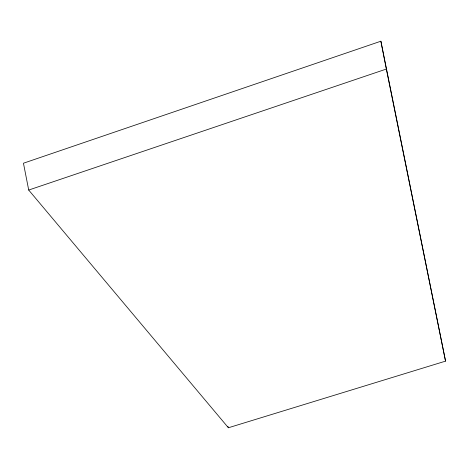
<?xml version="1.0" encoding="UTF-8"?>
<svg xmlns="http://www.w3.org/2000/svg" width="469" height="469" viewBox="0 0 469 469"><rect width="100%" height="100%" fill="white"/><g stroke="black" fill="none" stroke-linecap="round" stroke-linejoin="round"><path stroke-width="0.7" d="M228.297 427.792L445.55 361.136L380.881 41.208L23.45 163.218L28.709 190.051L228.391 427.751L227.946 426.38M28.709 190.051L386.333 69.06L380.881 41.208M386.333 69.06L445.55 361.136"/></g></svg>
